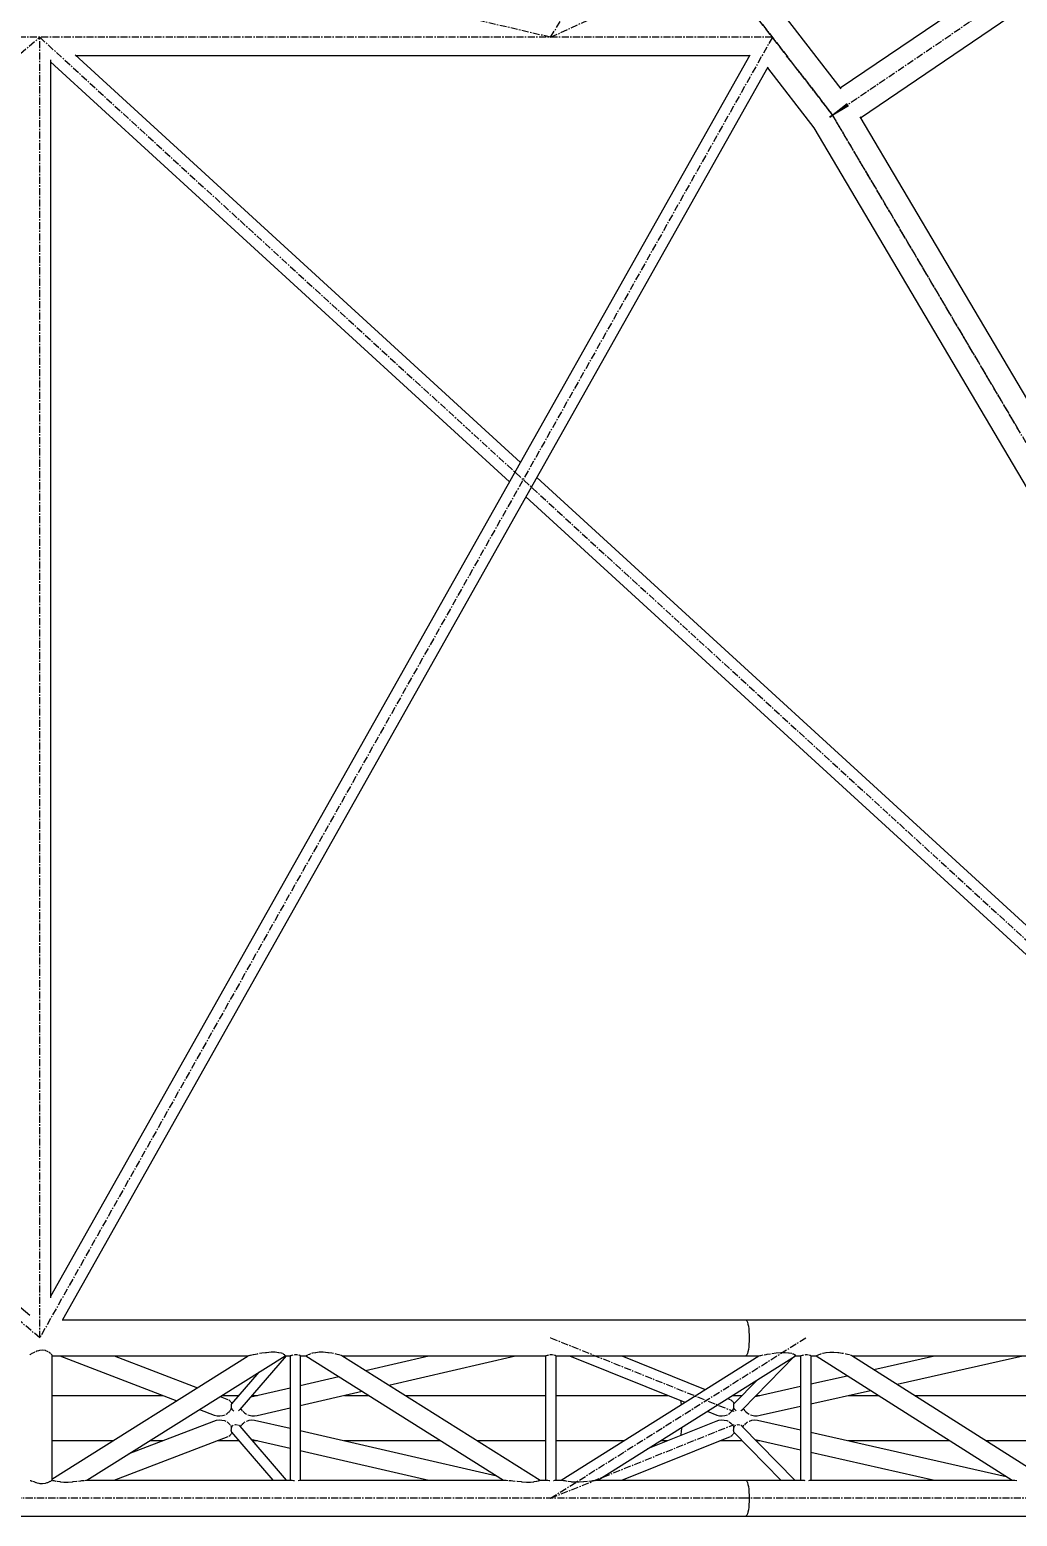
# Model space of a CAD drawing. Header units: millimetres. Extents: x 5143 to 30813, y 232 to 21408.
# Drawn here: x 26892 to 28000, y 15630 to 17299 of the extents above; entities that cross this region are included whole.
import ezdxf

# ---------------------------------------------------------------- set-up
doc = ezdxf.new("R2010")
doc.units = ezdxf.units.MM
doc.header["$LTSCALE"] = 0.25
doc.linetypes.add('CENTER', pattern=[50.8, 31.75, -6.35, 6.35, -6.35])
doc.linetypes.add('XKITLINE00', pattern=[0])

msp = doc.modelspace()

# ---------------------------------------------------------------- linework, layer by layer
at = {"color": 8, "linetype": 'CENTER'}
for p, q in [((27793, 17203.1), (27292.1, 17849.7)), ((27793, 17203.1), (27292.1, 17849.7)), ((27793, 17203.1), (28641, 17778.9)), ((27793, 17203.1), (28538.8, 17709.5)), ((27476.6, 17290.3), (27586, 17470.3)), ((27476.6, 17290.3), (27123.8, 17372.8)), ((27476.6, 17290.3), (27655.8, 17372.8)), ((27667.8, 17364.7), (27793, 17203.1)), ((26903.1, 15830.3), (25173.6, 17290.3)), ((25173.6, 15830.3), (26903.1, 17290.3)), ((27725.5, 17290.3), (26261.4, 17290.3)), ((27725.5, 17290.3), (26903.1, 15830.3)), ((26903.1, 17290.3), (28498.3, 15830.3)), ((26903.1, 15830.3), (26903.1, 17290.3)), ((28210.8, 16496), (27793, 17203.1)), ((28210.8, 16496), (27793, 17203.1)), ((28001.9, 16849.5), (27793, 17203.1)), ((27476.6, 15830.3), (27681.8, 15747.8)), ((27476.6, 15650.3), (27762.9, 15830.3)), ((27476.6, 15650.3), (27681.8, 15732.8)), ((27695.3, 15650.3), (26261.4, 15650.3)), ((28563.2, 15650.3), (27695.3, 15650.3))]:
    msp.add_line(p, q, dxfattribs=at)
at = {"color": 8, "linetype": 'XKITLINE00'}
for p, q in [((27801.7, 17233.4), (28391.9, 17634.3)), ((27824.4, 17199.9), (28469.4, 17637.8)), ((27701, 17363.4), (27802.5, 17232.4)), ((27700.2, 17270.1), (26915.2, 15876.7)), ((26915.2, 17264.8), (26915.2, 15875.1)), ((26915.2, 17262.6), (27430.4, 16791.2)), ((27720.5, 17256.6), (26928.5, 15850.6)), ((26942.8, 17270.4), (27442.6, 16813)), ((26943.3, 17270), (27700.1, 17270)), ((27720.1, 17255.8), (27772, 17188.8)), ((27789.6, 17201.1), (27810.9, 17213.6)), ((27789.9, 17200.6), (27809.4, 17215.8)), ((27797.6, 17206.6), (27798, 17206)), ((27797.9, 17206.8), (27798.3, 17206.2)), ((27772, 17188.8), (28188.1, 16484.4)), ((27823.7, 17201.1), (28016.6, 16874.7)), ((27461.1, 16796.1), (28441.8, 15898.5)), ((27448.8, 16774.3), (28458.1, 15850.6)), ((26057.2, 16560.3), (26892, 15855.6)), ((26928.4, 15850.6), (27695.3, 15850.6)), ((27695.3, 15850.6), (27696.1, 15850.3)), ((27695.3, 15850.6), (27696.1, 15850.3)), ((27695.3, 15850.6), (28460.3, 15850.6)), ((27696.1, 15850.3), (27696.7, 15849.4)), ((27696.1, 15850.3), (27696.7, 15849.4)), ((27696.7, 15849.4), (27697.4, 15847.9)), ((27696.7, 15849.4), (27697.4, 15847.9)), ((27697.4, 15847.9), (27698, 15845.8)), ((27697.4, 15847.9), (27698, 15845.8)), ((27698, 15845.8), (27698.5, 15843.3)), ((27698, 15845.8), (27698.5, 15843.3)), ((27698.5, 15843.3), (27698.9, 15840.4)), ((27698.9, 15840.4), (27699.2, 15837.2)), ((27699.2, 15837.2), (27699.4, 15833.8)), ((27698.9, 15820.1), (27698.5, 15817.2)), ((27699.2, 15823.3), (27698.9, 15820.1)), ((27699.4, 15826.7), (27699.2, 15823.3)), ((27699.4, 15833.8), (27699.5, 15830.3)), ((27699.5, 15830.3), (27699.4, 15826.7)), ((26891.9, 15811.3), (26892.4, 15811.7)), ((26892.4, 15811.7), (26893, 15812)), ((26893, 15812), (26894, 15812.6)), ((26894.4, 15812.9), (26894.5, 15813)), ((26894.5, 15813), (26896.3, 15813.8)), ((26896.3, 15813.8), (26897.1, 15814.3)), ((26897.1, 15814.3), (26897.7, 15814.6)), ((26898.6, 15815), (26900, 15815.6)), ((26900, 15815.6), (26902.1, 15816.1)), ((26902.1, 15816.1), (26903.1, 15816.4)), ((26903.1, 15816.4), (26906.1, 15816.7)), ((26906.1, 15816.7), (26909, 15816.3)), ((26909, 15816.3), (26909.4, 15816.1)), ((26909.4, 15816.1), (26911.6, 15815.4)), ((26911.6, 15815.4), (26912.3, 15815)), ((26912.9, 15814.6), (26913.7, 15814.1)), ((26913.7, 15814.1), (26914, 15813.8)), ((26914, 15813.8), (26915.1, 15812.9)), ((26915.4, 15812.6), (26915.9, 15812)), ((26915.9, 15812), (26916.4, 15811.5)), ((26916.4, 15811.5), (26916.4, 15811.3)), ((26916.5, 15811.1), (26916.6, 15810.7)), ((26916.6, 15810.7), (26916.7, 15810.6)), ((26916.7, 15810.6), (26916.7, 15671.3)), ((26916.7, 15810), (27137, 15810)), ((26916.7, 15671.7), (27137, 15810)), ((26925.5, 15810), (27056.8, 15759.7)), ((26955.9, 15670.6), (27178.5, 15810.2)), ((26986.6, 15810), (27080, 15774.2)), ((27179.8, 15810), (27127.8, 15749.9)), ((27137, 15810), (27137.1, 15810)), ((27137.1, 15810), (27137.6, 15810.3)), ((27138, 15810.4), (27139.4, 15810.7)), ((27139.4, 15810.7), (27139.6, 15810.8)), ((27139.6, 15810.8), (27141.1, 15811.1)), ((27141.9, 15811.3), (27143, 15811.6)), ((27143, 15811.6), (27145.2, 15812)), ((27145.2, 15812), (27147.4, 15812.5)), ((27147.4, 15812.5), (27148.1, 15812.6)), ((27149.9, 15812.9), (27152.4, 15813.3)), ((27152.4, 15813.3), (27156.6, 15813.8)), ((27156.6, 15813.8), (27157.6, 15814)), ((27157.6, 15814), (27162.8, 15814.4)), ((27162.8, 15814.4), (27167.4, 15814.4)), ((27167.4, 15814.4), (27171.1, 15813.9)), ((27171.1, 15813.9), (27171.5, 15813.8)), ((27171.5, 15813.8), (27174.2, 15813.3)), ((27174.2, 15813.3), (27175.1, 15812.9)), ((27175.8, 15812.6), (27176.3, 15812.4)), ((27176.3, 15812.4), (27176.7, 15812)), ((27176.7, 15812), (27177.7, 15811.5)), ((27177.7, 15811.5), (27177.9, 15811.4)), ((27178, 15811.1), (27178.3, 15810.7)), ((27178, 15810), (27184.2, 15810)), ((27178.3, 15810.7), (27178.4, 15810.4)), ((27178.5, 15810.3), (27178.5, 15810.2)), ((27184.2, 15810), (27184.3, 15810)), ((27184.2, 15810), (27184.2, 15670.6)), ((27184.4, 15810.2), (27184.3, 15810)), ((27184.4, 15810.2), (27184.7, 15810.3)), ((27185, 15810.4), (27185.2, 15810.5)), ((27185.2, 15810.5), (27186.2, 15810.7)), ((27186.2, 15810.7), (27186.5, 15810.8)), ((27186.5, 15810.8), (27187.7, 15811.1)), ((27189, 15811.3), (27189.9, 15811.5)), ((27189.9, 15811.5), (27191.6, 15811.5)), ((27191.6, 15811.5), (27193, 15811.3)), ((27193.8, 15811.1), (27194.5, 15811)), ((27194.5, 15811), (27194.9, 15810.7)), ((27194.9, 15810.7), (27195.3, 15810.6)), ((27195.3, 15810.6), (27195.4, 15810.4)), ((27195.5, 15810.3), (27195.6, 15810.3)), ((27195.6, 15810.3), (27195.6, 15670.6)), ((27195.6, 15810), (27201.7, 15810)), ((27201.6, 15810), (27202, 15810)), ((27201.6, 15810), (27423.8, 15670.6)), ((27202.1, 15810.3), (27202, 15810)), ((27202.4, 15810.4), (27203.2, 15810.7)), ((27203.2, 15810.7), (27204, 15811.1)), ((27203.2, 15810.7), (27203.2, 15810.7)), ((27204.3, 15811.3), (27204.7, 15811.5)), ((27204.7, 15811.5), (27206.1, 15812)), ((27206.1, 15812), (27206.8, 15812.4)), ((27206.8, 15812.4), (27207.4, 15812.6)), ((27208.4, 15812.9), (27209.6, 15813.3)), ((27209.6, 15813.3), (27212.5, 15813.8)), ((27212.5, 15813.8), (27213, 15813.9)), ((27213, 15813.9), (27216.9, 15814.4)), ((27216.9, 15814.4), (27221.4, 15814.4)), ((27221.4, 15814.4), (27226.3, 15813.9)), ((27226.3, 15813.9), (27227.1, 15813.8)), ((27227.1, 15813.8), (27231, 15813.3)), ((27231, 15813.3), (27233, 15812.9)), ((27234.5, 15812.6), (27235.4, 15812.4)), ((27235.4, 15812.4), (27237, 15812)), ((27237, 15812), (27238.9, 15811.6)), ((27238.9, 15811.6), (27239.5, 15811.3)), ((27240.2, 15811.1), (27241.4, 15810.7)), ((27241.4, 15810.7), (27242.1, 15810.4)), ((27242.3, 15810.3), (27464.8, 15670.6)), ((27242.7, 15810), (27470.9, 15810)), ((27268.8, 15793.6), (27339.7, 15810)), ((27295, 15777.2), (27437.3, 15810)), ((27470.9, 15810), (27471.1, 15810)), ((27470.9, 15810), (27470.9, 15670.6)), ((27471.2, 15810.2), (27471.1, 15810)), ((27471.2, 15810.2), (27471.5, 15810.3)), ((27471.8, 15810.4), (27472, 15810.5)), ((27472, 15810.5), (27473, 15810.7)), ((27473, 15810.7), (27473.3, 15810.8)), ((27473.3, 15810.8), (27474.5, 15811.1)), ((27475.8, 15811.3), (27476.6, 15811.5)), ((27476.6, 15811.5), (27478.4, 15811.5)), ((27478.4, 15811.5), (27479.7, 15811.3)), ((27480.6, 15811.1), (27481.3, 15811)), ((27481.3, 15811), (27481.7, 15810.7)), ((27481.7, 15810.7), (27482.1, 15810.6)), ((27482.1, 15810.6), (27482.2, 15810.4)), ((27482.3, 15810.3), (27482.3, 15810.3)), ((27482.3, 15810.3), (27482.3, 15670.6)), ((27482.3, 15810), (27695.3, 15810)), ((27488.4, 15670.6), (27710.1, 15810)), ((27497.9, 15810), (27627.3, 15757.9)), ((27529.4, 15670.6), (27751.5, 15810.2)), ((27556.4, 15810), (27650.1, 15772.3)), ((27750.4, 15809.6), (27691.8, 15749.9)), ((27695.3, 15810), (27696.1, 15810.3)), ((27695.3, 15810), (27696.1, 15810.3)), ((27695.3, 15810), (27710.1, 15810)), ((27696.7, 15811.2), (27696.1, 15810.3)), ((27696.7, 15811.2), (27696.1, 15810.3)), ((27697.4, 15812.7), (27696.7, 15811.2)), ((27697.4, 15812.7), (27696.7, 15811.2)), ((27698, 15814.7), (27697.4, 15812.7)), ((27698, 15814.7), (27697.4, 15812.7)), ((27698.5, 15817.2), (27698, 15814.7)), ((27698.5, 15817.2), (27698, 15814.7)), ((27710.1, 15810), (27710.2, 15810)), ((27710.2, 15810), (27710.4, 15810.1)), ((27710.4, 15810.1), (27711.1, 15810.3)), ((27711.5, 15810.3), (27712.2, 15810.5)), ((27712.2, 15810.5), (27712.5, 15810.5)), ((27712.5, 15810.5), (27715.1, 15811.1)), ((27716.2, 15811.3), (27718.4, 15811.7)), ((27718.4, 15811.7), (27719.6, 15811.9)), ((27719.6, 15811.9), (27723.3, 15812.5)), ((27725, 15812.8), (27729.8, 15813.4)), ((27729.8, 15813.4), (27735.1, 15813.9)), ((27735.1, 15813.9), (27739.8, 15813.9)), ((27739.8, 15813.9), (27743.7, 15813.6)), ((27743.7, 15813.6), (27744.5, 15813.4)), ((27744.5, 15813.4), (27746.8, 15813)), ((27746.8, 15813), (27747.4, 15812.8)), ((27748.2, 15812.5), (27749.1, 15812.2)), ((27749.1, 15812.2), (27749.8, 15811.7)), ((27749.8, 15811.7), (27750.6, 15811.4)), ((27750.6, 15811.4), (27750.7, 15811.3)), ((27750.8, 15811.1), (27751.3, 15810.7)), ((27751.1, 15810), (27757.2, 15810)), ((27751.3, 15810.7), (27751.2, 15810.5)), ((27751.2, 15810.5), (27751.4, 15810.3)), ((27751.4, 15810.3), (27751.5, 15810.2)), ((27757.2, 15810), (27757.4, 15810)), ((27757.2, 15810), (27757.2, 15670.6)), ((27757.4, 15810.1), (27757.8, 15810.3)), ((27757.4, 15810.1), (27757.4, 15810)), ((27758.1, 15810.4), (27758.2, 15810.4)), ((27758.2, 15810.4), (27759.4, 15810.7)), ((27759.4, 15810.7), (27759.5, 15810.8)), ((27759.5, 15810.8), (27760.9, 15811.1)), ((27762.2, 15811.3), (27762.9, 15811.4)), ((27762.9, 15811.4), (27764.6, 15811.5)), ((27764.6, 15811.5), (27766.2, 15811.3)), ((27766.9, 15811.1), (27767.5, 15811)), ((27767.5, 15811), (27767.9, 15810.7)), ((27767.9, 15810.7), (27768.3, 15810.6)), ((27768.3, 15810.6), (27768.5, 15810.4)), ((27768.6, 15810.3), (27768.6, 15670.6)), ((27768.6, 15810), (27774.5, 15810)), ((27774.5, 15810), (27774.9, 15810)), ((27774.5, 15810), (27994.6, 15670.6)), ((27775, 15810.2), (27774.9, 15810)), ((27775, 15810.2), (27775.1, 15810.3)), ((27775.4, 15810.4), (27776.2, 15810.7)), ((27776.2, 15810.7), (27777.1, 15811.1)), ((27776.2, 15810.7), (27776.2, 15810.7)), ((27777.5, 15811.3), (27777.7, 15811.5)), ((27777.7, 15811.5), (27779.2, 15811.9)), ((27779.2, 15811.9), (27779.8, 15812.3)), ((27779.8, 15812.3), (27780.7, 15812.6)), ((27781.7, 15812.9), (27782.5, 15813.2)), ((27782.5, 15813.2), (27785.6, 15813.7)), ((27785.6, 15813.7), (27786, 15813.8)), ((27786, 15813.8), (27789.8, 15814.2)), ((27789.8, 15814.2), (27794.3, 15814.3)), ((27794.3, 15814.3), (27799.1, 15813.9)), ((27799.1, 15813.9), (27800.1, 15813.7)), ((27800.1, 15813.7), (27803.8, 15813.2)), ((27803.8, 15813.2), (27805.5, 15812.9)), ((27807.1, 15812.6), (27808.1, 15812.4)), ((27808.1, 15812.4), (27809.8, 15811.9)), ((27809.8, 15811.9), (27811.6, 15811.5)), ((27811.6, 15811.5), (27812.1, 15811.3)), ((27812.8, 15811.1), (27814, 15810.7)), ((27814.1, 15810.7), (27814.6, 15810.4)), ((27814.8, 15810.3), (28035.4, 15670.6)), ((27815.3, 15810), (28041.3, 15810)), ((27839.5, 15794.6), (27907.5, 15810)), ((27865.6, 15778.1), (28006.8, 15810)), ((27149, 15791.8), (27118.3, 15756.3)), ((27195.6, 15776.8), (27238.7, 15786.7)), ((27768.6, 15778.6), (27809.5, 15787.8)), ((27140, 15764), (27184.2, 15774.1)), ((27195.6, 15754.3), (27264.9, 15770.3)), ((27709, 15783.5), (27682.1, 15756.2)), ((27706.1, 15764.5), (27757.2, 15776)), ((27768.6, 15756.2), (27835.6, 15771.3)), ((26916.7, 15765.7), (27041.2, 15765.7)), ((27105.5, 15764.5), (27113.2, 15761.5)), ((27107.5, 15765.7), (27126.5, 15765.7)), ((27113.2, 15761.5), (27114.3, 15761)), ((27115.3, 15760.6), (27115.3, 15760.6)), ((27115.3, 15760.6), (27116.4, 15759.7)), ((27116.4, 15759.7), (27116.9, 15759.2)), ((27116.9, 15759.2), (27117.4, 15758.5)), ((27117.8, 15758), (27118, 15757.6)), ((27117.9, 15755.1), (27117.8, 15753.6)), ((27117.8, 15753.6), (27117.8, 15753.4)), ((27117.8, 15753.4), (27118, 15751.8)), ((27118, 15755.5), (27117.9, 15755.1)), ((27118, 15757.6), (27118.2, 15756.8)), ((27118.3, 15756.3), (27118, 15755.5)), ((27118.2, 15756.8), (27118.4, 15756.3)), ((27141.5, 15765.7), (27147.4, 15765.7)), ((27245, 15765.7), (27272.2, 15765.7)), ((27313.3, 15765.7), (27470.9, 15765.7)), ((27482.3, 15765.7), (27608, 15765.7)), ((27622.2, 15760), (27622.6, 15758.2)), ((27622.2, 15760), (27622.6, 15758.2)), ((27622.6, 15758.2), (27623.1, 15755.3)), ((27622.6, 15758.2), (27623.1, 15755.3)), ((27675.1, 15762.2), (27676.8, 15761.5)), ((27676.8, 15761.5), (27678, 15761)), ((27679, 15760.6), (27679, 15760.6)), ((27679, 15760.6), (27680.1, 15759.7)), ((27680.1, 15759.7), (27680.6, 15759.3)), ((27680.6, 15765.7), (27691.5, 15765.7)), ((27680.6, 15759.3), (27681.1, 15758.5)), ((27681.5, 15758), (27681.7, 15757.6)), ((27681.7, 15757.6), (27681.9, 15756.9)), ((27681.8, 15755.1), (27681.7, 15753.6)), ((27681.7, 15753.6), (27681.7, 15753.4)), ((27681.7, 15753.4), (27681.9, 15751.7)), ((27681.9, 15755.5), (27681.8, 15755.1)), ((27681.9, 15756.9), (27682.1, 15756.2)), ((27682.1, 15756.2), (27681.9, 15755.5)), ((27707.2, 15765.7), (27711.3, 15765.7)), ((27711.7, 15743.3), (27757.2, 15753.6)), ((27810.7, 15765.7), (27844.4, 15765.7)), ((27885.2, 15765.7), (28041.3, 15765.7)), ((27003.6, 15700.5), (27098.4, 15736.8)), ((27082.3, 15749.9), (27099, 15743.5)), ((27098.4, 15736.8), (27101.4, 15737.8)), ((27099, 15743.5), (27102.1, 15742.8)), ((27101.4, 15737.8), (27104.4, 15738.2)), ((27102.1, 15742.8), (27105.2, 15742.6)), ((27104.4, 15738.2), (27107.5, 15738)), ((27105.2, 15742.6), (27108.3, 15743)), ((27107.5, 15738), (27110.4, 15737.4)), ((27108.3, 15743), (27111.1, 15743.9)), ((27110.4, 15737.4), (27111.9, 15736.7)), ((27112.3, 15744.6), (27113.5, 15745.3)), ((27113.5, 15745.3), (27114.6, 15746.3)), ((27114.6, 15746.3), (27115.5, 15747)), ((27116.1, 15747.8), (27115.5, 15747)), ((27117.1, 15749.1), (27116.6, 15748.5)), ((27117.5, 15750.1), (27117.1, 15749.1)), ((27118.1, 15751.3), (27117.5, 15750.1)), ((27118, 15751.8), (27118.1, 15751.2)), ((27118.1, 15751.2), (27118.8, 15750.2)), ((27118.8, 15750.2), (27118.9, 15750.1)), ((27118.9, 15750.1), (27120, 15748.9)), ((27120, 15748.9), (27120.9, 15748.5)), ((27126.1, 15748.5), (27126.6, 15748.7)), ((27126.6, 15748.7), (27127.8, 15749.9)), ((27128.7, 15750.9), (27129.2, 15750.1)), ((27129.2, 15750.1), (27129.2, 15750)), ((27129.2, 15750), (27130.3, 15748.5)), ((27130.9, 15747.8), (27132.6, 15746.3)), ((27132.6, 15746.3), (27132.9, 15746)), ((27132.9, 15746), (27135, 15744.6)), ((27135, 15736.7), (27135.4, 15736.9)), ((27135.4, 15736.9), (27138.3, 15737.8)), ((27136.6, 15743.9), (27138, 15743.3)), ((27138, 15743.3), (27141, 15742.7)), ((27138.3, 15737.8), (27141.3, 15738.2)), ((27141, 15742.7), (27144.1, 15742.7)), ((27141.3, 15738.2), (27144.3, 15738)), ((27144.1, 15742.7), (27147.2, 15743.2)), ((27144.3, 15738), (27184.2, 15728.8)), ((27147.2, 15743.2), (27184.2, 15751.7)), ((27585.5, 15705.9), (27662.4, 15736.8)), ((27652.3, 15747.9), (27663, 15743.5)), ((27662.4, 15736.8), (27665.3, 15737.7)), ((27663, 15743.5), (27666.1, 15742.8)), ((27665.3, 15737.7), (27668.4, 15738.1)), ((27666.1, 15742.8), (27669.2, 15742.7)), ((27668.4, 15738.1), (27671.4, 15738)), ((27669.2, 15742.7), (27672.2, 15743.1)), ((27671.4, 15738), (27674.3, 15737.3)), ((27672.2, 15743.1), (27675, 15744)), ((27674.3, 15737.3), (27675.7, 15736.7)), ((27676.1, 15744.6), (27677.4, 15745.3)), ((27677.4, 15745.3), (27678.4, 15746.3)), ((27678.4, 15746.3), (27679.4, 15747.1)), ((27679.9, 15747.8), (27679.4, 15747.1)), ((27680.9, 15749.1), (27680.4, 15748.5)), ((27681.3, 15750.1), (27680.9, 15749.1)), ((27681.9, 15751.3), (27681.3, 15750.1)), ((27681.9, 15751.7), (27681.9, 15751.5)), ((27681.9, 15751.5), (27681.9, 15751.3)), ((27681.9, 15751.5), (27682.7, 15750.2)), ((27682.7, 15750.2), (27682.9, 15750.1)), ((27682.9, 15750.1), (27684, 15749)), ((27684, 15749), (27684.9, 15748.5)), ((27690, 15748.5), (27690.6, 15748.7)), ((27690.6, 15748.7), (27691.8, 15749.9)), ((27691.8, 15750), (27691.8, 15749.9)), ((27692.7, 15750.9), (27693.2, 15750.2)), ((27693.2, 15750.2), (27693.3, 15750)), ((27693.3, 15750), (27694.5, 15748.5)), ((27695, 15747.8), (27696.7, 15746.4)), ((27696.7, 15746.4), (27697, 15746.1)), ((27697, 15746.1), (27699.3, 15744.6)), ((27699.4, 15736.7), (27699.7, 15736.8)), ((27699.7, 15736.8), (27702.6, 15737.7)), ((27701, 15743.9), (27702.3, 15743.4)), ((27702.3, 15743.4), (27705.3, 15742.8)), ((27702.6, 15737.7), (27705.6, 15738.1)), ((27705.3, 15742.8), (27708.5, 15742.8)), ((27705.6, 15738.1), (27708.8, 15737.9)), ((27708.5, 15742.8), (27711.7, 15743.3)), ((27708.8, 15737.9), (27757.2, 15726.9)), ((27113.3, 15736), (27115.1, 15734.6)), ((27115.1, 15734.6), (27116.8, 15732.8)), ((27115.3, 15720), (27116.5, 15720.7)), ((27116.8, 15721.1), (27116.5, 15720.7)), ((27117.8, 15722.1), (27116.8, 15721.1)), ((27117.2, 15732.1), (27118, 15730.8)), ((27117.8, 15727.2), (27117.7, 15727)), ((27117.7, 15727), (27117.8, 15725.7)), ((27117.9, 15728.8), (27117.8, 15728)), ((27117.8, 15727.9), (27117.8, 15727.2)), ((27117.8, 15725.6), (27117.8, 15725.4)), ((27117.8, 15725.4), (27118, 15725.1)), ((27118.2, 15729.9), (27117.9, 15728.8)), ((27118, 15730.8), (27118.1, 15730.5)), ((27118, 15725.1), (27118.3, 15724.3)), ((27118.1, 15730.5), (27118.3, 15730.1)), ((27118.6, 15723.9), (27118.1, 15722.6)), ((27118.3, 15730.2), (27118.2, 15729.9)), ((27118.5, 15730.6), (27118.3, 15730.2)), ((27118.3, 15724.3), (27164.8, 15670.6)), ((27118.5, 15730.6), (27118.7, 15730.8)), ((27118.7, 15730.8), (27119.8, 15731.9)), ((27119.8, 15731.9), (27120.3, 15732.1)), ((27121.9, 15732.8), (27123.1, 15733)), ((27123.1, 15733), (27124.8, 15732.8)), ((27124.8, 15732.8), (27124.9, 15732.8)), ((27126.3, 15732.1), (27126.4, 15732.1)), ((27126.4, 15732.1), (27127.6, 15731)), ((27127.6, 15731), (27179.8, 15670.6)), ((27128.5, 15730.8), (27128.2, 15730.3)), ((27129, 15731.8), (27128.5, 15730.8)), ((27129.4, 15732.1), (27129, 15731.8)), ((27130.8, 15733.8), (27130, 15732.8)), ((27130.8, 15733.8), (27131.9, 15734.6)), ((27131.9, 15734.6), (27133, 15735.5)), ((27133, 15735.5), (27133.8, 15736)), ((27195.6, 15726.2), (27416.1, 15675.4)), ((27622.6, 15722.3), (27622.2, 15720.6)), ((27622.6, 15722.3), (27622.2, 15720.6)), ((27623.1, 15725.3), (27622.6, 15722.3)), ((27623.1, 15725.3), (27622.6, 15722.3)), ((27623.6, 15728.7), (27623.1, 15725.3)), ((27623.6, 15728.7), (27623.1, 15725.3)), ((27623.7, 15729.8), (27623.6, 15728.7)), ((27623.7, 15729.8), (27623.6, 15728.7)), ((27677.1, 15736), (27679, 15734.6)), ((27679, 15734.6), (27680.6, 15732.8)), ((27679, 15720), (27680.1, 15720.7)), ((27680.5, 15721.1), (27680.1, 15720.7)), ((27681.5, 15722.1), (27680.5, 15721.1)), ((27681, 15732.1), (27681.7, 15730.7)), ((27681.7, 15727.2), (27681.6, 15727)), ((27681.6, 15727), (27681.7, 15725.7)), ((27681.7, 15730.7), (27681.9, 15730.5)), ((27681.8, 15728.9), (27681.7, 15728)), ((27681.7, 15727.9), (27681.7, 15727.2)), ((27681.7, 15725.6), (27681.7, 15725.5)), ((27681.7, 15725.5), (27681.9, 15725.1)), ((27682.1, 15729.9), (27681.8, 15728.9)), ((27682.4, 15723.9), (27681.8, 15722.6)), ((27681.9, 15730.5), (27682.1, 15729.9)), ((27681.9, 15725.1), (27682.1, 15724.4)), ((27682.5, 15730.6), (27682.1, 15730.1)), ((27682.1, 15730.1), (27682.1, 15729.9)), ((27682.1, 15724.4), (27735, 15670.6)), ((27682.4, 15724.1), (27682.4, 15724)), ((27682.4, 15724), (27682.4, 15723.9)), ((27682.5, 15730.6), (27682.6, 15730.7)), ((27682.6, 15730.7), (27683.8, 15731.9)), ((27683.8, 15731.9), (27684.3, 15732.1)), ((27686, 15732.8), (27687.1, 15733)), ((27687.1, 15733), (27688.8, 15732.8)), ((27690.2, 15732.1), (27690.3, 15732.1)), ((27690.3, 15732.1), (27691.5, 15730.9)), ((27691.5, 15730.9), (27691.6, 15730.8)), ((27691.5, 15730.9), (27750.8, 15670.6)), ((27692.6, 15730.6), (27692.2, 15730.2)), ((27693.1, 15731.7), (27692.6, 15730.6)), ((27693.5, 15732.1), (27693.1, 15731.7)), ((27695, 15733.7), (27694.1, 15732.8)), ((27695, 15733.7), (27696, 15734.4)), ((27696, 15734.4), (27697.2, 15735.5)), ((27697.2, 15735.5), (27698.1, 15736)), ((27768.6, 15724.4), (27987.9, 15674.8)), ((26916.7, 15714.9), (26985.5, 15714.9)), ((26986.7, 15670.6), (27114.7, 15719.6)), ((27026.5, 15714.9), (27041.2, 15714.9)), ((27102.3, 15714.9), (27126.5, 15714.9)), ((27140, 15716.6), (27184.2, 15706.5)), ((27141.5, 15714.9), (27147.7, 15714.9)), ((27195.6, 15703.8), (27340, 15670.6)), ((27244.7, 15714.9), (27353.2, 15714.9)), ((27394.2, 15714.9), (27470.9, 15714.9)), ((27482.3, 15714.9), (27558.9, 15714.9)), ((27556.5, 15670.6), (27678.3, 15719.6)), ((27599.9, 15714.9), (27607.9, 15714.9)), ((27666.6, 15714.9), (27691.5, 15714.9)), ((27706, 15716.1), (27757.2, 15704.6)), ((27707.2, 15714.9), (27711.5, 15714.9)), ((27810.5, 15714.9), (27924.6, 15714.9)), ((27965.4, 15714.9), (28041.3, 15714.9)), ((27768.6, 15702), (27907.6, 15670.6)), ((26892.2, 15670.2), (26892.4, 15670.1)), ((26892.4, 15670.1), (26893.1, 15670)), ((26893.1, 15670), (26894.4, 15669.4)), ((26915.4, 15669.5), (26915.9, 15670)), ((26915.9, 15670), (26916.3, 15670.2)), ((26916.5, 15670.4), (26916.4, 15670.3)), ((26916.6, 15670.7), (26916.5, 15670.4)), ((26916.5, 15670.5), (26917.2, 15670.3)), ((26916.7, 15671.3), (26916.6, 15670.9)), ((26917.6, 15670.2), (26917.7, 15670.2)), ((26917.7, 15670.2), (26919, 15670)), ((26919, 15670), (26919.9, 15669.7)), ((26949.1, 15669.8), (26950.5, 15670)), ((26950.5, 15670), (26952.5, 15670.2)), ((26953.2, 15670.3), (26955, 15670.6)), ((26955, 15670.6), (26955.4, 15670.6)), ((26955.6, 15670.6), (27185.1, 15670.6)), ((27185.2, 15670.6), (27185.2, 15670.6)), ((27185.2, 15670.6), (27186.2, 15670.6)), ((27185.7, 15670.6), (27186.3, 15670.6)), ((27186.2, 15670.6), (27186.5, 15670.5)), ((27186.5, 15670.5), (27188.1, 15670.3)), ((27188.1, 15670.3), (27188.9, 15670.3)), ((27193.1, 15670.3), (27193.2, 15670.3)), ((27193.2, 15670.3), (27194.5, 15670.5)), ((27194.5, 15670.5), (27194.9, 15670.6)), ((27194.8, 15670.6), (27194.9, 15670.6)), ((27194.9, 15670.6), (27195.3, 15670.6)), ((27194.9, 15670.6), (27194.9, 15670.6)), ((27195.3, 15670.6), (27195.4, 15670.6)), ((27195.4, 15670.6), (27425.4, 15670.6)), ((27425.6, 15670.6), (27426.5, 15670.6)), ((27426.5, 15670.6), (27426.6, 15670.6)), ((27426.5, 15670.6), (27426.6, 15670.6)), ((27426.6, 15670.6), (27429, 15670.3)), ((27429.9, 15670.2), (27429.9, 15670.2)), ((27429.9, 15670.2), (27432.3, 15670)), ((27432.3, 15670), (27434.2, 15669.7)), ((27462.8, 15669.7), (27463.2, 15670)), ((27463.2, 15670), (27464.1, 15670.2)), ((27464.1, 15670.2), (27464.1, 15670.2)), ((27464.3, 15670.3), (27464.7, 15670.6)), ((27464.7, 15670.6), (27464.8, 15670.6)), ((27464.8, 15670.6), (27471.9, 15670.6)), ((27472, 15670.6), (27472, 15670.6)), ((27472, 15670.6), (27473, 15670.6)), ((27472.5, 15670.6), (27473.1, 15670.6)), ((27473, 15670.6), (27473.3, 15670.5)), ((27473.3, 15670.5), (27474.9, 15670.3)), ((27474.9, 15670.3), (27475.7, 15670.3)), ((27479.9, 15670.3), (27480, 15670.3)), ((27480, 15670.3), (27481.3, 15670.5)), ((27481.3, 15670.5), (27481.7, 15670.6)), ((27481.6, 15670.6), (27481.7, 15670.6)), ((27481.7, 15670.6), (27482.1, 15670.6)), ((27481.7, 15670.6), (27481.7, 15670.6)), ((27482.1, 15670.6), (27482.2, 15670.6)), ((27482.2, 15670.6), (27489, 15670.6)), ((27489.1, 15670.6), (27489.6, 15670.6)), ((27489.6, 15670.6), (27489.7, 15670.5)), ((27489.7, 15670.5), (27490.9, 15670.3)), ((27491.2, 15670.2), (27491.3, 15670.2)), ((27491.3, 15670.2), (27492.6, 15670.1)), ((27492.6, 15670.1), (27493.5, 15669.7)), ((27519.5, 15669.4), (27522.7, 15669.8)), ((27522.7, 15669.8), (27524, 15670.1)), ((27524, 15670.1), (27525.7, 15670.2)), ((27526.4, 15670.3), (27528.5, 15670.6)), ((27528.5, 15670.6), (27528.5, 15670.6)), ((27528.5, 15670.6), (27528.9, 15670.6)), ((27528.9, 15670.6), (27695.3, 15670.6)), ((27695.3, 15670.6), (27696.1, 15670.3)), ((27695.3, 15670.6), (27696.1, 15670.3)), ((27695.3, 15670.6), (27758.2, 15670.6)), ((27696.1, 15670.3), (27696.8, 15669.4)), ((27696.1, 15670.3), (27696.8, 15669.4)), ((27758.3, 15670.6), (27759.4, 15670.6)), ((27758.8, 15670.6), (27759.4, 15670.6)), ((27759.4, 15670.6), (27759.5, 15670.5)), ((27759.5, 15670.5), (27761.1, 15670.4)), ((27761.1, 15670.4), (27761.9, 15670.3)), ((27766.3, 15670.3), (27767.5, 15670.4)), ((27767.5, 15670.4), (27767.9, 15670.6)), ((27767.9, 15670.6), (27768.3, 15670.6)), ((27767.9, 15670.6), (27768, 15670.6)), ((27768.3, 15670.6), (27768.4, 15670.6)), ((27768.4, 15670.6), (27996.2, 15670.6)), ((27996.5, 15670.6), (27997.3, 15670.6)), ((27997.3, 15670.6), (27997.5, 15670.6)), ((27997.4, 15670.6), (27997.6, 15670.6)), ((27997.5, 15670.6), (27999.9, 15670.3)), ((26895, 15669.2), (26896.3, 15668.9)), ((26896.3, 15668.9), (26897.1, 15668.5)), ((26897.1, 15668.5), (26898.6, 15668)), ((26899.4, 15667.7), (26900, 15667.5)), ((26900, 15667.5), (26902.1, 15667.1)), ((26902.1, 15667.1), (26903.1, 15666.9)), ((26903.1, 15666.9), (26906.1, 15666.6)), ((26906.1, 15666.6), (26909, 15667)), ((26909, 15667), (26909.4, 15667.1)), ((26909.4, 15667.1), (26911.6, 15667.7)), ((26911.6, 15667.7), (26911.7, 15667.7)), ((26912.3, 15668), (26913.7, 15668.7)), ((26913.7, 15668.7), (26914, 15668.9)), ((26914, 15668.9), (26914.8, 15669.2)), ((26915.2, 15669.4), (26915.4, 15669.5)), ((26919.9, 15669.7), (26921.3, 15669.4)), ((26922.3, 15669.2), (26922.7, 15669.2)), ((26922.7, 15669.2), (26925.7, 15668.9)), ((26925.7, 15668.9), (26926.3, 15668.7)), ((26926.3, 15668.7), (26930.3, 15668.4)), ((26930.3, 15668.4), (26934.9, 15668.4)), ((26934.9, 15668.4), (26939.9, 15668.8)), ((26939.9, 15668.8), (26940.5, 15668.9)), ((26940.5, 15668.9), (26944.7, 15669.2)), ((26944.7, 15669.2), (26945.1, 15669.2)), ((26946.6, 15669.4), (26949.1, 15669.8)), ((27434.2, 15669.7), (27436.8, 15669.4)), ((27438.6, 15669.2), (27439.1, 15669.2)), ((27439.1, 15669.2), (27443.5, 15668.9)), ((27443.5, 15668.9), (27444.3, 15668.8)), ((27444.3, 15668.8), (27449.4, 15668.4)), ((27449.4, 15668.4), (27453.9, 15668.4)), ((27453.9, 15668.4), (27457.6, 15668.8)), ((27457.6, 15668.8), (27458.1, 15668.9)), ((27458.1, 15668.9), (27460.7, 15669.2)), ((27460.7, 15669.2), (27460.9, 15669.2)), ((27461.7, 15669.4), (27462.8, 15669.7)), ((27493.5, 15669.7), (27495.2, 15669.4)), ((27496.1, 15669.3), (27496.4, 15669.2)), ((27496.4, 15669.2), (27499.2, 15668.9)), ((27499.2, 15668.9), (27499.9, 15668.8)), ((27499.9, 15668.8), (27504, 15668.5)), ((27504, 15668.5), (27508.6, 15668.5)), ((27508.6, 15668.5), (27513.6, 15668.9)), ((27513.6, 15668.9), (27514, 15668.9)), ((27514, 15668.9), (27518.1, 15669.3)), ((27696.8, 15669.4), (27697.4, 15667.9)), ((27696.8, 15669.4), (27697.4, 15667.9)), ((27697.4, 15667.9), (27698, 15665.8)), ((27697.4, 15667.9), (27698, 15665.8)), ((27698, 15665.8), (27698.5, 15663.3)), ((27698.5, 15663.3), (27698.9, 15660.4)), ((27698.9, 15660.4), (27699.2, 15657.2)), ((27699.2, 15657.2), (27699.4, 15653.8)), ((27699.4, 15653.8), (27699.5, 15650.3)), ((27698.5, 15637.2), (27698, 15634.7)), ((27698.9, 15640.1), (27698.5, 15637.2)), ((27699.2, 15643.3), (27698.9, 15640.1)), ((27699.4, 15646.7), (27699.2, 15643.3)), ((27699.5, 15650.3), (27699.4, 15646.7)), ((26261.4, 15630), (27695.3, 15630)), ((27695.3, 15630), (27696.1, 15630.3)), ((27695.3, 15630), (27696.1, 15630.3)), ((27695.3, 15630), (28543.2, 15630)), ((27696.8, 15631.2), (27696.1, 15630.3)), ((27696.8, 15631.2), (27696.1, 15630.3)), ((27697.4, 15632.7), (27696.8, 15631.2)), ((27697.4, 15632.7), (27696.8, 15631.2)), ((27698, 15634.7), (27697.4, 15632.7)), ((27698, 15634.7), (27697.4, 15632.7))]:
    msp.add_line(p, q, dxfattribs=at)
for centre in [(26903.1, 17290.3), (26903.1, 17290.3), (26903.1, 17290.3), (27476.6, 17290.3), (27476.6, 17290.3), (27476.6, 17290.3), (27725.5, 17290.3), (27725.5, 17290.3), (27793, 17203.1), (27793, 17203.1), (27793, 17203.1), (27793, 17203.1), (27793, 17203.1), (27793, 17203.1), (27793, 17203.1), (27793, 17203.1), (27793, 17203.1), (26903.1, 15830.3), (26903.1, 15830.3), (26903.1, 15830.3), (27476.6, 15830.3), (27762.9, 15830.3), (27681.8, 15747.8), (27681.8, 15732.8), (27476.6, 15650.3), (27476.6, 15650.3), (27695.3, 15650.3), (27695.3, 15650.3)]:
    msp.add_circle(centre, 0.05, dxfattribs=at)

doc.saveas('drawing.dxf')
